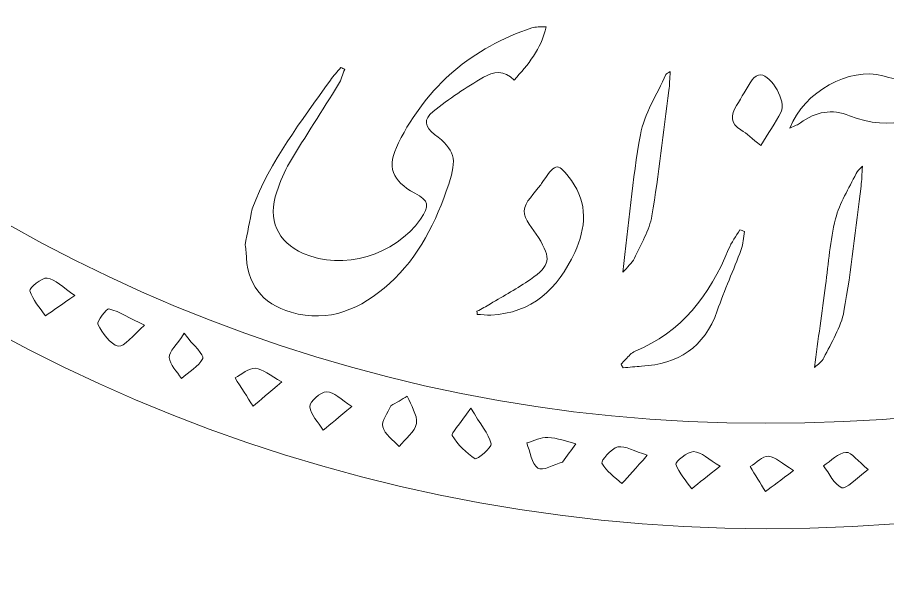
# Model space of a CAD drawing. Header units: millimetres. Extents: x -20 to 89, y -25 to 20.
# Drawn here: x -4.311 to 0.674, y -1.325 to 2.002 of the extents above; entities that cross this region are included whole.
import ezdxf

# ---------------------------------------------------------------- set-up
doc = ezdxf.new("R2010")
doc.units = ezdxf.units.MM
doc.header["$MEASUREMENT"] = 0
doc.layers.add('Layer 1', color=7, linetype='Continuous')

msp = doc.modelspace()

# ---------------------------------------------------------------- linework, layer by layer
at = {"layer": 'Layer 1', "color": 250, "lineweight": 18}
msp.add_open_spline([(-16.8, 19.8), (-16.8, 19.8), (16.8, 19.8), (16.8, 19.8), (18.4523, 19.8), (19.8, 18.4523), (19.8, 16.8), (19.8, 16.8), (19.8, -16.8), (19.8, -16.8), (19.8, -18.4523), (18.4523, -19.8), (16.8, -19.8), (16.8, -19.8), (-16.8, -19.8), (-16.8, -19.8), (-18.4523, -19.8), (-19.8, -18.4523), (-19.8, -16.8), (-19.8, -16.8), (-19.8, 16.8), (-19.8, 16.8), (-19.8, 18.4523), (-18.4523, 19.8), (-16.8, 19.8)], degree=3, knots=[0, 0, 0, 0, 0.125, 0.125, 0.125, 0.25, 0.25, 0.25, 0.375, 0.375, 0.375, 0.5, 0.5, 0.5, 0.625, 0.625, 0.625, 0.75, 0.75, 0.75, 0.875, 0.875, 0.875, 1, 1, 1, 1], dxfattribs=at)
at = {"layer": 'Layer 1', "color": 250, "lineweight": 9}
for points, knots in [([(-0.0177, -0.9246), (-5.1485, -0.9182), (-9.3028, 3.2749), (-9.354, 8.3319), (-9.4048, 13.335), (-5.4456, 17.5948), (-0.3634, 17.7705), (5.0573, 17.9578), (9.0349, 13.7217), (9.3245, 9.0382), (9.6667, 3.4989), (5.2404, -0.9288), (-0.0177, -0.9246)], [0, 0, 0, 0, 0.25, 0.25, 0.25, 0.5, 0.5, 0.5, 0.75, 0.75, 0.75, 1, 1, 1, 1]), ([(-0.0248, -0.321), (4.7857, -0.3411), (8.7022, 3.4805), (8.7474, 8.3094), (8.7943, 13.286), (4.9356, 17.187), (-0.0078, 17.1814), (-4.9577, 17.1757), (-8.7084, 13.3202), (-8.7613, 8.5288), (-8.8174, 3.4869), (-4.7806, -0.3326), (-0.0248, -0.321)], [0, 0, 0, 0, 0.25, 0.25, 0.25, 0.5, 0.5, 0.5, 0.75, 0.75, 0.75, 1, 1, 1, 1]), ([(-2.9658, 0.9066), (-2.8621, 1.1814), (-2.6843, 1.4086), (-2.5174, 1.6428), (-2.4994, 1.6686), (-2.4772, 1.6915), (-2.4571, 1.7155), (-2.45, 1.712), (-2.443, 1.7084), (-2.4359, 1.7049), (-2.4472, 1.6767), (-2.4546, 1.6456), (-2.4708, 1.6199), (-2.5636, 1.4696), (-2.6606, 1.3221), (-2.752, 1.1708), (-2.7827, 1.1197), (-2.8053, 1.0614), (-2.8247, 1.0043), (-2.8783, 0.8445), (-2.8222, 0.7164), (-2.6733, 0.6515), (-2.4468, 0.5527), (-2.1473, 0.6395), (-2.0016, 0.847), (-1.947, 0.9246), (-1.9529, 0.9528), (-2.0348, 0.9969), (-2.165, 1.0674), (-2.1978, 1.1451), (-2.1279, 1.2837), (-1.9628, 1.6125), (-1.7035, 1.8301), (-1.3635, 1.9423), (-1.3416, 1.9497), (-1.3165, 1.9466), (-1.282, 1.9494), (-1.3098, 1.8178), (-1.3867, 1.7342), (-1.4647, 1.6425), (-1.5208, 1.7053), (-1.5868, 1.6908), (-1.6407, 1.6598), (-1.7409, 1.6019), (-1.8383, 1.5366), (-1.929, 1.4636), (-1.9861, 1.417), (-1.9773, 1.3765), (-1.9208, 1.3327), (-1.8041, 1.2435), (-1.7914, 1.1944), (-1.8401, 1.0477), (-1.9117, 0.8318), (-2.0101, 0.6318), (-2.1798, 0.479), (-2.3421, 0.333), (-2.5244, 0.2518), (-2.7425, 0.3143), (-2.9125, 0.3629), (-2.9975, 0.4769), (-3.0007, 0.6589), (-3.0007, 0.6723), (-3.0042, 0.6857), (-3.0063, 0.6995), (-2.9926, 0.7683), (-2.9792, 0.8374), (-2.9658, 0.9066)], [0, 0, 0, 0, 0.045455, 0.045455, 0.045455, 0.090909, 0.090909, 0.090909, 0.136364, 0.136364, 0.136364, 0.181818, 0.181818, 0.181818, 0.227273, 0.227273, 0.227273, 0.272727, 0.272727, 0.272727, 0.318182, 0.318182, 0.318182, 0.363636, 0.363636, 0.363636, 0.409091, 0.409091, 0.409091, 0.454545, 0.454545, 0.454545, 0.5, 0.5, 0.5, 0.545455, 0.545455, 0.545455, 0.590909, 0.590909, 0.590909, 0.636364, 0.636364, 0.636364, 0.681818, 0.681818, 0.681818, 0.727273, 0.727273, 0.727273, 0.772727, 0.772727, 0.772727, 0.818182, 0.818182, 0.818182, 0.863636, 0.863636, 0.863636, 0.909091, 0.909091, 0.909091, 0.954545, 0.954545, 0.954545, 1, 1, 1, 1]), ([(0.114, 1.368), (0.1955, 1.579), (0.4548, 1.7201), (0.6463, 1.6676), (0.8329, 1.6164), (1.0111, 1.6185), (1.1787, 1.7339), (1.1938, 1.7441), (1.2136, 1.748), (1.2496, 1.7624), (1.2079, 1.6665), (1.154, 1.6083), (1.0905, 1.561), (0.8975, 1.4174), (0.6911, 1.3448), (0.4558, 1.4393), (0.356, 1.4795), (0.2614, 1.4644), (0.1743, 1.398), (0.1609, 1.3878), (0.144, 1.3829), (0.114, 1.368)], [0, 0, 0, 0, 0.142857, 0.142857, 0.142857, 0.285714, 0.285714, 0.285714, 0.428571, 0.428571, 0.428571, 0.571429, 0.571429, 0.571429, 0.714286, 0.714286, 0.714286, 0.857143, 0.857143, 0.857143, 1, 1, 1, 1]), ([(-0.8421, 0.5435), (-0.8092, 0.8137), (-0.7891, 1.0747), (-0.7419, 1.3309), (-0.72, 1.4512), (-0.6466, 1.5612), (-0.5958, 1.6755), (-0.593, 1.6819), (-0.5828, 1.6843), (-0.5708, 1.6921), (-0.5739, 1.6512), (-0.5746, 1.6173), (-0.5789, 1.5842), (-0.6099, 1.345), (-0.636, 1.1047), (-0.6762, 0.8673), (-0.6907, 0.7826), (-0.739, 0.7029), (-0.7764, 0.6235), (-0.7905, 0.5943), (-0.8181, 0.572), (-0.8421, 0.5435)], [0, 0, 0, 0, 0.142857, 0.142857, 0.142857, 0.285714, 0.285714, 0.285714, 0.428571, 0.428571, 0.428571, 0.571429, 0.571429, 0.571429, 0.714286, 0.714286, 0.714286, 0.857143, 0.857143, 0.857143, 1, 1, 1, 1]), ([(-0.053, 1.2693), (-0.102, 1.3081), (-0.1316, 1.3378), (-0.1662, 1.3582), (-0.229, 1.3956), (-0.2262, 1.4415), (-0.1916, 1.4972), (-0.1613, 1.5459), (-0.1337, 1.5974), (-0.1016, 1.645), (-0.0918, 1.6595), (-0.0688, 1.6747), (-0.0533, 1.6736), (0.0109, 1.668), (0.0942, 1.5209), (0.0642, 1.4616), (0.0317, 1.397), (-0.0106, 1.3374), (-0.053, 1.2693)], [0, 0, 0, 0, 0.166667, 0.166667, 0.166667, 0.333333, 0.333333, 0.333333, 0.5, 0.5, 0.5, 0.666667, 0.666667, 0.666667, 0.833333, 0.833333, 0.833333, 1, 1, 1, 1]), ([(-1.678, 0.3199), (-1.6522, 0.3343), (-1.6265, 0.3477), (-1.6011, 0.3629), (-1.5242, 0.4088), (-1.4452, 0.4511), (-1.3721, 0.5026), (-1.2561, 0.5845), (-1.2518, 0.6197), (-1.3263, 0.7432), (-1.3566, 0.7936), (-1.4109, 0.8459), (-1.4081, 0.8952), (-1.4056, 0.946), (-1.3471, 0.9951), (-1.3132, 1.0448), (-1.3079, 1.0526), (-1.303, 1.0603), (-1.2973, 1.0681), (-1.2243, 1.1725), (-1.2134, 1.1725), (-1.1372, 1.0678), (-1.0423, 0.9365), (-1.0536, 0.7979), (-1.1181, 0.6571), (-1.2144, 0.4455), (-1.364, 0.31), (-1.5983, 0.2983), (-1.6244, 0.2973), (-1.6505, 0.3008), (-1.6766, 0.3019), (-1.6769, 0.3079), (-1.6776, 0.3139), (-1.678, 0.3199)], [0, 0, 0, 0, 0.090909, 0.090909, 0.090909, 0.181818, 0.181818, 0.181818, 0.272727, 0.272727, 0.272727, 0.363636, 0.363636, 0.363636, 0.454545, 0.454545, 0.454545, 0.545455, 0.545455, 0.545455, 0.636364, 0.636364, 0.636364, 0.727273, 0.727273, 0.727273, 0.818182, 0.818182, 0.818182, 0.909091, 0.909091, 0.909091, 1, 1, 1, 1]), ([(0.2547, -0.0021), (0.2766, 0.1598), (0.2974, 0.314), (0.3186, 0.4682), (0.3358, 0.5955), (0.3443, 0.7254), (0.3757, 0.8492), (0.399, 0.9398), (0.4523, 1.0227), (0.4932, 1.1085), (0.4988, 1.1215), (0.5119, 1.1307), (0.5302, 1.1515), (0.5267, 1.1039), (0.5263, 1.0704), (0.5218, 1.0372), (0.4907, 0.7984), (0.4667, 0.5578), (0.424, 0.3207), (0.4075, 0.2276), (0.351, 0.1412), (0.309, 0.0537), (0.2984, 0.0318), (0.2737, 0.017), (0.2547, -0.0021)], [0, 0, 0, 0, 0.125, 0.125, 0.125, 0.25, 0.25, 0.25, 0.375, 0.375, 0.375, 0.5, 0.5, 0.5, 0.625, 0.625, 0.625, 0.75, 0.75, 0.75, 0.875, 0.875, 0.875, 1, 1, 1, 1]), ([(-0.8527, 0.0163), (-0.8355, 0.035), (-0.8185, 0.0544), (-0.8005, 0.0724), (-0.7924, 0.0802), (-0.7822, 0.0865), (-0.772, 0.0908), (-0.5077, 0.2008), (-0.3454, 0.4107), (-0.2371, 0.6753), (-0.2209, 0.7148), (-0.1938, 0.7498), (-0.1719, 0.7865), (-0.1631, 0.7833), (-0.1542, 0.7801), (-0.1454, 0.7766), (-0.1518, 0.742), (-0.1528, 0.7057), (-0.1648, 0.6736), (-0.2089, 0.5557), (-0.2601, 0.4414), (-0.3017, 0.3229), (-0.3758, 0.1105), (-0.5278, 0.0185), (-0.7349, 0.0054), (-0.7702, 0.0029), (-0.8058, -0.0002), (-0.8411, -0.0031), (-0.845, 0.0033), (-0.8489, 0.0096), (-0.8527, 0.0163)], [0, 0, 0, 0, 0.1, 0.1, 0.1, 0.2, 0.2, 0.2, 0.3, 0.3, 0.3, 0.4, 0.4, 0.4, 0.5, 0.5, 0.5, 0.6, 0.6, 0.6, 0.7, 0.7, 0.7, 0.8, 0.8, 0.8, 0.9, 0.9, 0.9, 1, 1, 1, 1]), ([(-3.9822, 0.41), (-4.0528, 0.4576), (-4.0937, 0.5038), (-4.1406, 0.5105), (-4.1713, 0.5147), (-4.2436, 0.4519), (-4.2391, 0.4368), (-4.2232, 0.3849), (-4.1819, 0.3405), (-4.1505, 0.2932), (-4.105, 0.3249), (-4.0595, 0.3563), (-3.9822, 0.41)], [0, 0, 0, 0, 0.25, 0.25, 0.25, 0.5, 0.5, 0.5, 0.75, 0.75, 0.75, 1, 1, 1, 1]), ([(-3.5825, 0.2396), (-3.6672, 0.2816), (-3.724, 0.3168), (-3.7861, 0.3345), (-3.7991, 0.338), (-3.8573, 0.2611), (-3.8489, 0.2456), (-3.8221, 0.1951), (-3.7794, 0.1306), (-3.7325, 0.1207), (-3.6986, 0.1136), (-3.6482, 0.1845), (-3.5825, 0.2396)], [0, 0, 0, 0, 0.25, 0.25, 0.25, 0.5, 0.5, 0.5, 0.75, 0.75, 0.75, 1, 1, 1, 1]), ([(-3.3553, 0.1941), (-3.3977, 0.1288), (-3.4418, 0.0907), (-3.4404, 0.0547), (-3.439, 0.0138), (-3.3959, -0.025), (-3.3712, -0.0649), (-3.3285, -0.0275), (-3.2728, 0.0032), (-3.2485, 0.0501), (-3.2393, 0.0685), (-3.3007, 0.1228), (-3.3553, 0.1941)], [0, 0, 0, 0, 0.25, 0.25, 0.25, 0.5, 0.5, 0.5, 0.75, 0.75, 0.75, 1, 1, 1, 1]), ([(-2.7962, -0.0843), (-2.8636, -0.0476), (-2.9045, -0.0095), (-2.9479, -0.0063), (-2.9849, -0.0035), (-3.0251, -0.0412), (-3.064, -0.061), (-3.0294, -0.1153), (-2.9948, -0.1696), (-2.9606, -0.224), (-2.9168, -0.1866), (-2.8731, -0.1499), (-2.7962, -0.0843)], [0, 0, 0, 0, 0.25, 0.25, 0.25, 0.5, 0.5, 0.5, 0.75, 0.75, 0.75, 1, 1, 1, 1]), ([(-2.3958, -0.2247), (-2.4565, -0.1866), (-2.4981, -0.14), (-2.5383, -0.1411), (-2.5736, -0.1421), (-2.6371, -0.1979), (-2.6353, -0.2261), (-2.6322, -0.2723), (-2.5863, -0.3157), (-2.5588, -0.3601), (-2.515, -0.3242), (-2.4713, -0.2875), (-2.3958, -0.2247)], [0, 0, 0, 0, 0.25, 0.25, 0.25, 0.5, 0.5, 0.5, 0.75, 0.75, 0.75, 1, 1, 1, 1]), ([(-2.0772, -0.1661), (-2.1086, -0.1845), (-2.14, -0.2028), (-2.1714, -0.2212), (-2.1891, -0.2621), (-2.2275, -0.3083), (-2.2183, -0.3418), (-2.2067, -0.3848), (-2.1566, -0.4166), (-2.1234, -0.4536), (-2.0885, -0.4102), (-2.0328, -0.37), (-2.025, -0.3224), (-2.0176, -0.2744), (-2.0578, -0.2183), (-2.0772, -0.1661)], [0, 0, 0, 0, 0.2, 0.2, 0.2, 0.4, 0.4, 0.4, 0.6, 0.6, 0.6, 0.8, 0.8, 0.8, 1, 1, 1, 1]), ([(-1.7135, -0.2346), (-1.7809, -0.3316), (-1.8282, -0.3795), (-1.8201, -0.3919), (-1.7865, -0.4434), (-1.7407, -0.4903), (-1.6892, -0.5242), (-1.6793, -0.5305), (-1.5915, -0.4586), (-1.5967, -0.4392), (-1.6133, -0.3788), (-1.6581, -0.3263), (-1.7135, -0.2346)], [0, 0, 0, 0, 0.25, 0.25, 0.25, 0.5, 0.5, 0.5, 0.75, 0.75, 0.75, 1, 1, 1, 1]), ([(-1.1879, -0.5432), (-1.1621, -0.5087), (-1.1367, -0.4737), (-1.111, -0.4392), (-1.1646, -0.4261), (-1.2179, -0.4046), (-1.2718, -0.4018), (-1.3117, -0.3997), (-1.3526, -0.4222), (-1.3928, -0.4335), (-1.3731, -0.484), (-1.3664, -0.5524), (-1.3293, -0.5785), (-1.3032, -0.5969), (-1.2366, -0.5573), (-1.1879, -0.5432)], [0, 0, 0, 0, 0.2, 0.2, 0.2, 0.4, 0.4, 0.4, 0.6, 0.6, 0.6, 0.8, 0.8, 0.8, 1, 1, 1, 1]), ([(-0.7025, -0.5041), (-0.7762, -0.4811), (-0.828, -0.448), (-0.8718, -0.4568), (-0.9088, -0.4639), (-0.9695, -0.5372), (-0.9621, -0.5503), (-0.9378, -0.5962), (-0.888, -0.629), (-0.8478, -0.6664), (-0.8097, -0.6237), (-0.7712, -0.5813), (-0.7025, -0.5041)], [0, 0, 0, 0, 0.25, 0.25, 0.25, 0.5, 0.5, 0.5, 0.75, 0.75, 0.75, 1, 1, 1, 1]), ([(-0.2851, -0.5669), (-0.3504, -0.5288), (-0.3927, -0.4857), (-0.4372, -0.4836), (-0.4717, -0.4819), (-0.5437, -0.5432), (-0.5395, -0.5552), (-0.5211, -0.606), (-0.4806, -0.6498), (-0.4481, -0.6956), (-0.4044, -0.6611), (-0.3606, -0.6265), (-0.2851, -0.5669)], [0, 0, 0, 0, 0.25, 0.25, 0.25, 0.5, 0.5, 0.5, 0.75, 0.75, 0.75, 1, 1, 1, 1]), ([(0.5623, -0.5866), (0.504, -0.5383), (0.4674, -0.485), (0.4353, -0.4879), (0.3904, -0.491), (0.3492, -0.5369), (0.3065, -0.5644), (0.3404, -0.6089), (0.3668, -0.6706), (0.4116, -0.6907), (0.4353, -0.7009), (0.4913, -0.6378), (0.5623, -0.5866)], [0, 0, 0, 0, 0.25, 0.25, 0.25, 0.5, 0.5, 0.5, 0.75, 0.75, 0.75, 1, 1, 1, 1]), ([(0.1354, -0.5912), (0.0705, -0.5524), (0.032, -0.5136), (-0.0089, -0.5104), (-0.0421, -0.5076), (-0.0787, -0.5478), (-0.1137, -0.569), (-0.0844, -0.617), (-0.0551, -0.6642), (-0.0258, -0.7119), (0.0165, -0.6801), (0.0588, -0.6487), (0.1354, -0.5912)], [0, 0, 0, 0, 0.25, 0.25, 0.25, 0.5, 0.5, 0.5, 0.75, 0.75, 0.75, 1, 1, 1, 1])]:
    msp.add_open_spline(points, degree=3, knots=knots, dxfattribs=at)

doc.saveas('drawing.dxf')
